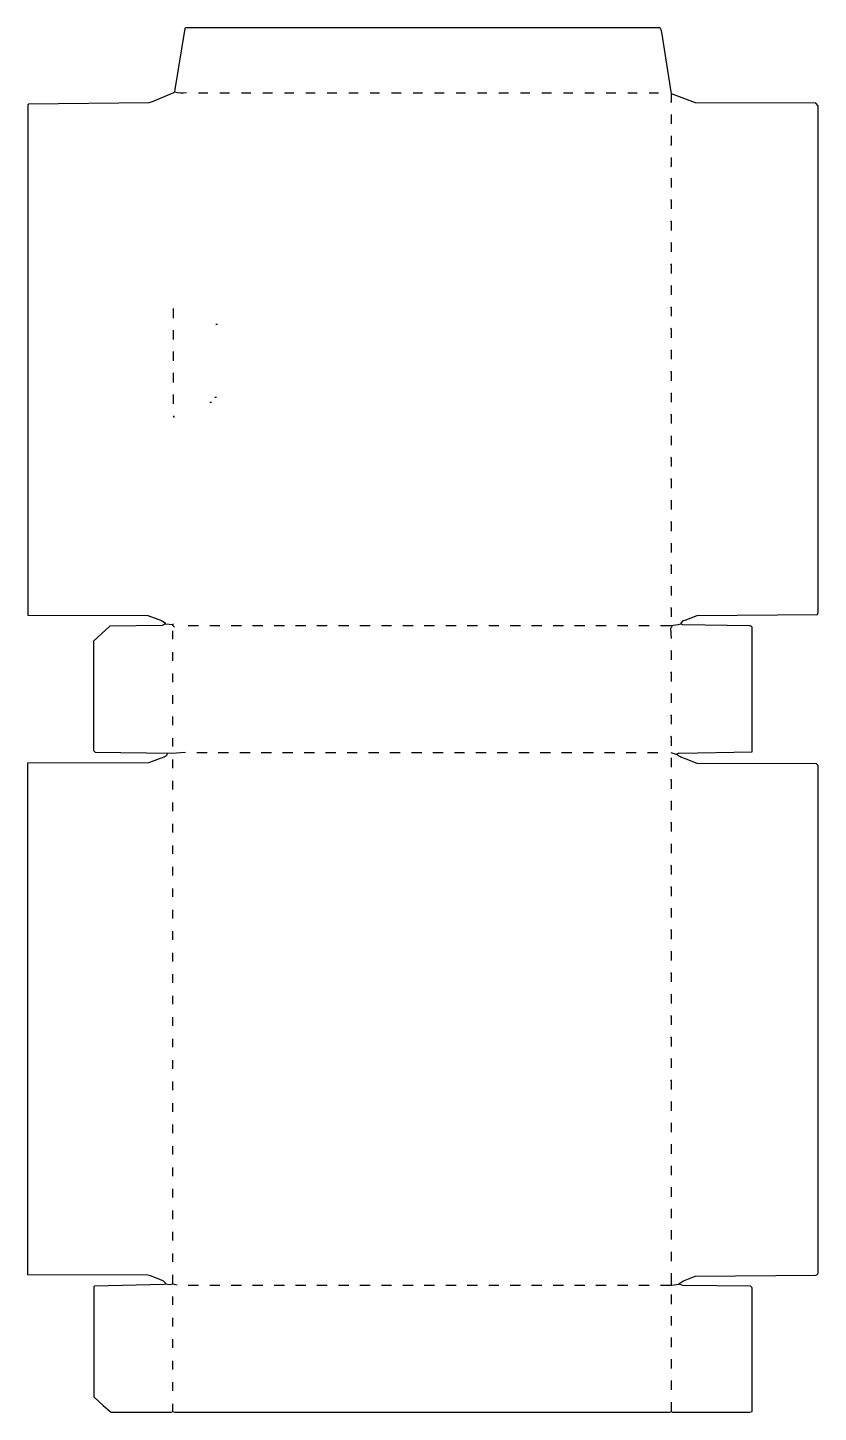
# Model space of a CAD drawing. Extents: x 48 to 969, y 83 to 1695.
import ezdxf

# ---------------------------------------------------------------- set-up
doc = ezdxf.new("R2010")
doc.units = 0
doc.layers.get('0').update_dxf_attribs({"linetype": 'CONTINUOUS'})

msp = doc.modelspace()

# ---------------------------------------------------------------- linework, layer by layer
at = {"color": 250, "linetype": 'CONTINUOUS'}
for points in [[(797, 1608), (798, 1609), (798, 1618), (786.594595, 1689.932432, 0.175375), (784, 1695), (232, 1695), (231, 1694), (219.58, 1623.06), (219, 1620)], [(233, 1619, -0.097941), (219, 1620), (217.9, 1619.2), (193.1, 1608.8), (188.996454, 1607.496403), (49, 1606), (48, 1605), (48, 1011), (187.996479, 1010.503571), (203.9, 1004.7), (205.1, 1004.2), (208, 1002), (208, 1001), (217, 1000), (218, 1001)], [(785, 999, 0.074781), (809, 1001), (809.2, 1001.9), (812.1, 1004.7), (813.9, 1005.3), (828.003521, 1010.503571), (967.985717, 1011.999796), (968.3, 1012.9), (969, 1014), (969, 1604), (966, 1607), (825.9, 1607.7), (798, 1618)], [(232, 851), (216, 850), (127, 851), (125, 853), (125, 981), (139, 994), (144.007932, 998.508192), (204.992068, 999.491808, 0.143742), (208, 1001)], [(797, 851), (804, 849, -0.141002), (807.005951, 850.506096), (892, 852), (892, 997, 0.214714), (888.993752, 998.506408), (811.02436, 999.974391), (809, 1001)], [(209, 232), (209, 233), (206, 236), (190.9, 241.7), (187.996479, 242.503571), (48, 243), (48, 839), (188.996504, 839.496454), (206.9, 846.3), (208.1, 846.8, 0.277998), (211, 850)], [(785, 231), (798, 231), (807, 232), (807, 233), (808.9, 234.2), (810, 235, -0.084978), (817.9, 238.3), (826.003521, 241.503571), (965.996479, 242.496429, 0.113515), (969, 245), (969, 836), (967, 838), (828.003546, 838.496403), (813.1, 844.2), (808.9, 845.8, -0.085479), (804, 849)], [(222, 231), (217, 232, -0.128064), (209, 232), (207.1, 231.7), (126, 230), (125, 229), (125, 101), (135.783186, 90.752212), (143.9, 83.8), (145, 83), (215, 83), (217, 84), (219, 83), (796, 83), (798, 84), (799, 83), (889, 83), (892, 84), (892, 228), (890, 230), (811.006171, 230.493673), (807, 232)]]:
    msp.add_lwpolyline(points, format="xyb", dxfattribs=at)
for points in [[(247, 1619), (258, 1619)], [(272, 1619), (283, 1619)], [(297, 1619), (308, 1619)], [(322, 1619), (333, 1619)], [(347, 1619), (358, 1619)], [(372, 1619), (383, 1619)], [(397, 1619), (408, 1619)], [(422, 1619), (433, 1619)], [(447, 1619), (458, 1619)], [(472, 1619), (483, 1619)], [(497, 1619), (508, 1619)], [(522, 1619), (533, 1619)], [(547, 1619), (558, 1619)], [(572, 1619), (583, 1619)], [(597, 1619), (608, 1619)], [(622, 1619), (633, 1619)], [(647, 1619), (658, 1619)], [(672, 1619), (683, 1619)], [(697, 1619), (708, 1619)], [(722, 1619), (733, 1619)], [(747, 1619), (758, 1619)], [(772, 1619), (783, 1619)], [(218, 1357), (218, 1368)], [(218, 1332), (218, 1343)], [(218, 1307), (218, 1318)], [(218, 1282), (218, 1293)], [(218, 1257), (218, 1268)], [(219, 1241), (218, 1243)], [(219, 997), (217, 999), (217, 1000)], [(217, 983), (217, 993)], [(235, 999), (247, 999)], [(260, 999), (272, 999)], [(285, 999), (297, 999)], [(310, 999), (322, 999)], [(335, 999), (347, 999)], [(360, 999), (372, 999)], [(385, 999), (397, 999)], [(410, 999), (422, 999)], [(435, 999), (447, 999)], [(460, 999), (472, 999)], [(485, 999), (497, 999)], [(510, 999), (522, 999)], [(535, 999), (547, 999)], [(560, 999), (572, 999)], [(585, 999), (597, 999)], [(610, 999), (622, 999)], [(635, 999), (647, 999)], [(660, 999), (672, 999)], [(685, 999), (697, 999)], [(710, 999), (722, 999)], [(735, 999), (747, 999)], [(760, 999), (772, 999)], [(217, 958), (217, 968)], [(217, 933), (217, 943)], [(217, 908), (217, 918)], [(217, 883), (217, 893)], [(217, 858), (217, 868)], [(217, 833), (217, 843)], [(217, 808), (217, 818)], [(217, 783), (217, 793)], [(217, 758), (217, 768)], [(217, 733), (217, 743)], [(217, 708), (217, 718)], [(217, 683), (217, 693)], [(217, 658), (217, 668)], [(217, 633), (217, 643)], [(217, 608), (217, 618)], [(217, 583), (217, 593)], [(217, 558), (217, 568)], [(217, 533), (217, 543)], [(217, 508), (217, 518)], [(217, 483), (217, 493)], [(217, 458), (217, 468)], [(217, 433), (217, 443)], [(217, 408), (217, 418)], [(217, 383), (217, 393)], [(217, 358), (217, 368)], [(217, 333), (217, 343)], [(217, 308), (217, 318)], [(217, 283), (217, 293)], [(217, 258), (217, 268)], [(217, 232), (217, 243)], [(235, 231), (247, 231)], [(260, 231), (272, 231)], [(285, 231), (297, 231)], [(310, 231), (322, 231)], [(335, 231), (347, 231)], [(360, 231), (372, 231)], [(385, 231), (397, 231)], [(410, 231), (422, 231)], [(435, 231), (447, 231)], [(460, 231), (472, 231)], [(485, 231), (497, 231)], [(510, 231), (522, 231)], [(535, 231), (547, 231)], [(560, 231), (572, 231)], [(585, 231), (597, 231)], [(610, 231), (622, 231)], [(635, 231), (647, 231)], [(660, 231), (672, 231)], [(685, 231), (697, 231)], [(710, 231), (722, 231)], [(735, 231), (747, 231)], [(760, 231), (772, 231)], [(217, 208), (217, 218)], [(217, 183), (217, 193)], [(217, 158), (217, 168)], [(217, 133), (217, 143)], [(217, 108), (217, 118)], [(217, 84), (217, 93)]]:
    msp.add_lwpolyline(points, dxfattribs=at)
at = {"color": 252, "linetype": 'CONTINUOUS'}
for points in [[(797, 1583), (798, 1584), (798, 1594)], [(797, 1558), (798, 1559), (798, 1569)], [(797, 1533), (798, 1534), (798, 1544)]]:
    msp.add_lwpolyline(points, dxfattribs=at)
at = {"color": 251, "linetype": 'CONTINUOUS'}
for points in [[(798, 1509), (798, 1519), (797, 1520)], [(798, 1484), (798, 1494), (797, 1495)], [(798, 1459), (798, 1469), (797, 1470)], [(798, 1434), (798, 1444), (797, 1445)], [(798, 1409), (798, 1419), (797, 1420)], [(798, 1384), (798, 1394), (797, 1395)], [(798, 1359), (798, 1369), (797, 1370)], [(267, 1350), (269, 1350)], [(798, 1334), (798, 1344), (797, 1345)], [(798, 1309), (798, 1319), (797, 1320)], [(798, 1284), (798, 1294), (797, 1295)], [(260, 1259), (262, 1259)], [(266, 1265), (268, 1265)], [(798, 1259), (798, 1269), (797, 1270)], [(798, 1234), (798, 1244), (797, 1245)], [(798, 1209), (798, 1219), (797, 1220)], [(798, 1184), (798, 1194), (797, 1195)], [(798, 1159), (798, 1169), (797, 1170)], [(798, 1134), (798, 1144), (797, 1145)], [(798, 1109), (798, 1119), (797, 1120)], [(798, 1084), (798, 1094), (797, 1095)], [(798, 1059), (798, 1069), (797, 1070)], [(798, 1034), (798, 1044), (797, 1045)], [(798, 1009), (798, 1019), (797, 1020)], [(798, 959), (798, 969), (797, 970)], [(798, 934), (798, 944), (797, 945)], [(798, 909), (798, 919), (797, 920)], [(798, 884), (798, 894), (797, 895)], [(798, 859), (798, 869), (797, 870)], [(245, 851), (257, 851)], [(270, 851), (282, 851)], [(295, 851), (307, 851)], [(320, 851), (332, 851)], [(345, 851), (357, 851)], [(370, 851), (382, 851)], [(395, 851), (407, 851)], [(420, 851), (432, 851)], [(445, 851), (457, 851)], [(470, 851), (482, 851)], [(495, 851), (507, 851)], [(520, 851), (532, 851)], [(545, 851), (557, 851)], [(570, 851), (582, 851)], [(595, 851), (607, 851)], [(620, 851), (632, 851)], [(645, 851), (657, 851)], [(670, 851), (682, 851)], [(695, 851), (707, 851)], [(720, 851), (732, 851)], [(745, 851), (757, 851)], [(770, 851), (782, 851)], [(798, 834), (798, 844), (797, 845)], [(798, 809), (798, 819), (797, 820)], [(798, 784), (798, 794), (797, 795)], [(798, 759), (798, 769), (797, 770)], [(798, 734), (798, 744), (797, 745)], [(798, 709), (798, 719), (797, 720)], [(798, 684), (798, 694), (797, 695)], [(798, 659), (798, 669), (797, 670)], [(798, 634), (798, 644), (797, 645)], [(798, 609), (798, 619), (797, 620)], [(798, 584), (798, 594), (797, 595)], [(798, 559), (798, 569), (797, 570)], [(798, 534), (798, 544), (797, 545)], [(798, 509), (798, 519), (797, 520)], [(798, 484), (798, 494), (797, 495)], [(798, 459), (798, 469), (797, 470)], [(798, 434), (798, 444), (797, 445)], [(798, 409), (798, 420)], [(798, 384), (798, 395)], [(798, 359), (798, 370)], [(798, 334), (798, 345)], [(798, 309), (798, 320)], [(798, 284), (798, 295)], [(798, 259), (798, 270)], [(798, 231), (798, 245)], [(798, 209), (798, 220)], [(798, 184), (798, 195)], [(798, 159), (798, 170)], [(798, 134), (798, 145)], [(798, 109), (798, 120)], [(798, 84), (798, 95)]]:
    msp.add_lwpolyline(points, dxfattribs=at)
msp.add_lwpolyline([(798, 984), (797, 996, 0.184026), (799, 999)], format="xyb", dxfattribs=at)

doc.saveas('drawing.dxf')
